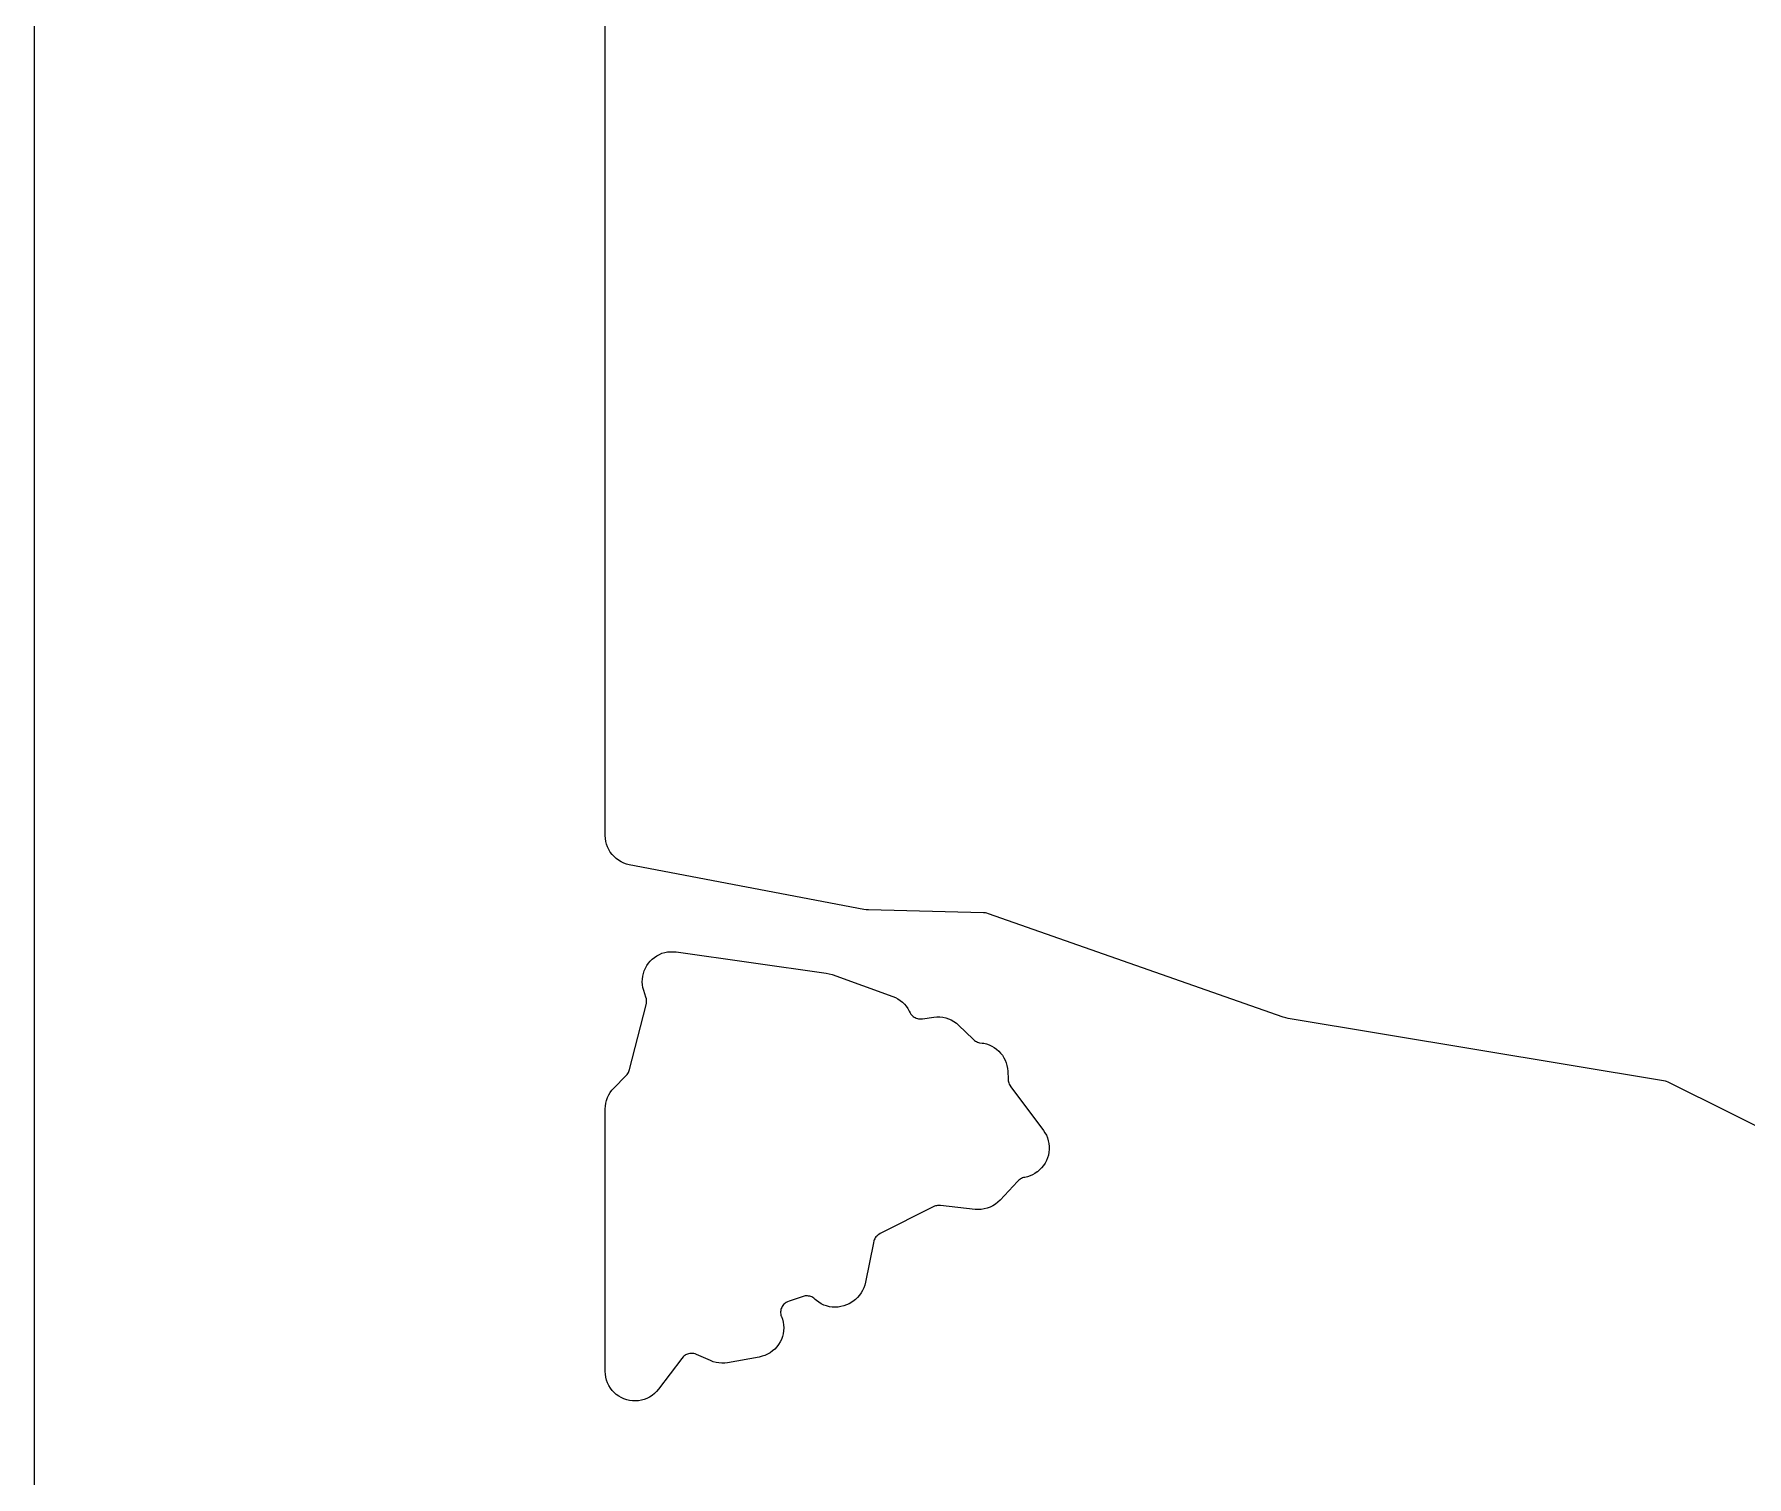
# Model space of a CAD drawing. Header units: metres. Extents: x 0 to 400, y 0 to 202.
# Drawn here: x -0.25 to 37.25, y 50.02 to 81.61 of the extents above; entities that cross this region are included whole.
import ezdxf

# ---------------------------------------------------------------- set-up
doc = ezdxf.new("R2010")
doc.units = ezdxf.units.M

msp = doc.modelspace()

# ---------------------------------------------------------------- linework, layer by layer
for points in [[(-0.252, 202.1856), (-0.252, 0.0146), (-0.25, -0.0264), (-0.247, -0.0474), (-0.241, -0.0694), (-0.231, -0.0974), (-0.221, -0.1194), (-0.208, -0.1404), (-0.195, -0.1584), (-0.177, -0.1774), (-0.158, -0.1954), (-0.14, -0.2084), (-0.119, -0.2214), (-0.097, -0.2314), (-0.069, -0.2414), (-0.047, -0.2474), (-0.026, -0.2504), (0.015, -0.2524), (399.985, -0.2524)], [(43.65, 54.6206), (35.53, 58.6596), (35.494, 58.6756), (35.47, 58.6826), (35.429, 58.6916), (27.208, 60.0556), (27.153, 60.0666), (27.099, 60.0836), (20.645, 62.3496), (20.607, 62.3606), (20.581, 62.3656), (20.535, 62.3696), (18.02, 62.4336), (17.968, 62.4376), (17.916, 62.4446), (12.779, 63.4226), (12.717, 63.4376), (12.656, 63.4596), (12.598, 63.4866), (12.543, 63.5186), (12.492, 63.5566), (12.444, 63.5996), (12.401, 63.6466), (12.362, 63.6976), (12.329, 63.7526), (12.302, 63.8106), (12.28, 63.8706), (12.265, 63.9326), (12.255, 63.9956), (12.252, 64.0596), (12.252, 87.2976)]]:
    msp.add_lwpolyline(points)
msp.add_lwpolyline([(13.223, 51.7636), (13.165, 51.7346), (13.105, 51.7106), (13.043, 51.6936), (12.979, 51.6826), (12.915, 51.6776), (12.851, 51.6796), (12.787, 51.6876), (12.724, 51.7016), (12.662, 51.7226), (12.604, 51.7496), (12.548, 51.7816), (12.495, 51.8196), (12.447, 51.8626), (12.403, 51.9096), (12.364, 51.9606), (12.331, 52.0156), (12.303, 52.0746), (12.281, 52.1346), (12.265, 52.1976), (12.255, 52.2616), (12.252, 52.3256), (12.252, 58.0736), (12.255, 58.1366), (12.264, 58.1996), (12.28, 58.2616), (12.301, 58.3206), (12.328, 58.3786), (12.361, 58.4326), (12.398, 58.4836), (12.441, 58.5306), (12.704, 58.7956), (12.734, 58.8276), (12.748, 58.8476), (12.761, 58.8706), (12.772, 58.8946), (12.786, 58.9386), (13.149, 60.3546), (13.156, 60.3916), (13.159, 60.4166), (13.159, 60.4396), (13.157, 60.4626), (13.153, 60.4876), (13.144, 60.5226), (13.096, 60.6706), (13.079, 60.7306), (13.069, 60.7926), (13.064, 60.8546), (13.066, 60.9166), (13.073, 60.9786), (13.087, 61.0396), (13.106, 61.0996), (13.131, 61.1566), (13.161, 61.2116), (13.196, 61.2626), (13.236, 61.3106), (13.281, 61.3546), (13.33, 61.3936), (13.382, 61.4286), (13.437, 61.4576), (13.495, 61.4816), (13.555, 61.4996), (13.616, 61.5116), (13.678, 61.5176), (13.741, 61.5176), (13.803, 61.5126), (17.091, 61.0466), (17.156, 61.0336), (17.219, 61.0146), (18.549, 60.5376), (18.606, 60.5136), (18.66, 60.4846), (18.712, 60.4506), (18.76, 60.4126), (18.804, 60.3696), (18.844, 60.3216), (18.879, 60.2716), (18.91, 60.2176), (18.931, 60.1746), (18.945, 60.1516), (18.961, 60.1316), (18.975, 60.1166), (18.997, 60.0986), (19.02, 60.0826), (19.038, 60.0726), (19.062, 60.0616), (19.089, 60.0526), (19.109, 60.0486), (19.133, 60.0466), (19.162, 60.0456), (19.202, 60.0496), (19.45, 60.0846), (19.515, 60.0906), (19.58, 60.0896), (19.645, 60.0816), (19.709, 60.0686), (19.771, 60.0476), (19.831, 60.0216), (19.887, 59.9896), (19.941, 59.9516), (19.99, 59.9096), (20.309, 59.6016), (20.34, 59.5746), (20.36, 59.5606), (20.379, 59.5496), (20.405, 59.5376), (20.429, 59.5296), (20.45, 59.5246), (20.507, 59.5166), (20.507, 59.5156), (20.542, 59.5106), (20.603, 59.4956), (20.661, 59.4756), (20.718, 59.4496), (20.771, 59.4186), (20.822, 59.3826), (20.868, 59.3416), (20.911, 59.2966), (20.949, 59.2476), (20.982, 59.1946), (21.01, 59.1396), (21.033, 59.0816), (21.05, 59.0216), (21.061, 58.9606), (21.067, 58.8996), (21.073, 58.7266), (21.076, 58.6856), (21.08, 58.6646), (21.087, 58.6416), (21.098, 58.6156), (21.11, 58.5936), (21.132, 58.5606), (21.846, 57.6046), (21.882, 57.5516), (21.912, 57.4956), (21.936, 57.4376), (21.955, 57.3766), (21.968, 57.3146), (21.974, 57.2506), (21.974, 57.1876), (21.968, 57.1246), (21.956, 57.0616), (21.938, 57.0016), (21.914, 56.9426), (21.884, 56.8866), (21.849, 56.8336), (21.809, 56.7836), (21.765, 56.7386), (21.716, 56.6986), (21.708, 56.6926), (21.66, 56.6596), (21.609, 56.6306), (21.556, 56.6076), (21.501, 56.5886), (21.444, 56.5746), (21.412, 56.5686), (21.39, 56.5616), (21.366, 56.5526), (21.346, 56.5416), (21.328, 56.5296), (21.31, 56.5156), (21.28, 56.4866), (20.897, 56.0756), (20.849, 56.0286), (20.796, 55.9876), (20.74, 55.9526), (20.68, 55.9226), (20.617, 55.8996), (20.553, 55.8826), (20.487, 55.8726), (20.42, 55.8696), (20.353, 55.8736), (19.594, 55.9556), (19.554, 55.9576), (19.531, 55.9576), (19.505, 55.9536), (19.482, 55.9486), (19.459, 55.9406), (19.422, 55.9236), (18.274, 55.3416), (18.24, 55.3226), (18.221, 55.3086), (18.199, 55.2886), (18.18, 55.2686), (18.165, 55.2506), (18.154, 55.2306), (18.142, 55.2066), (18.133, 55.1826), (18.124, 55.1426), (17.952, 54.2756), (17.936, 54.2146), (17.915, 54.1546), (17.888, 54.0976), (17.856, 54.0426), (17.818, 53.9916), (17.776, 53.9446), (17.729, 53.9026), (17.7, 53.8786), (17.649, 53.8406), (17.595, 53.8076), (17.537, 53.7796), (17.477, 53.7576), (17.415, 53.7426), (17.352, 53.7326), (17.288, 53.7296), (17.225, 53.7326), (17.162, 53.7416), (17.1, 53.7576), (17.04, 53.7786), (16.982, 53.8056), (16.927, 53.8386), (16.876, 53.8766), (16.851, 53.8996), (16.817, 53.9276), (16.795, 53.9426), (16.773, 53.9546), (16.751, 53.9636), (16.729, 53.9706), (16.706, 53.9756), (16.681, 53.9776), (16.652, 53.9786), (16.63, 53.9766), (16.606, 53.9716), (16.566, 53.9606), (16.28, 53.8616), (16.242, 53.8456), (16.215, 53.8316), (16.195, 53.8186), (16.176, 53.8036), (16.159, 53.7866), (16.143, 53.7676), (16.13, 53.7486), (16.117, 53.7256), (16.107, 53.7006), (16.1, 53.6786), (16.095, 53.6546), (16.093, 53.6316), (16.093, 53.6056), (16.095, 53.5786), (16.1, 53.5576), (16.106, 53.5366), (16.109, 53.5286), (16.131, 53.4686), (16.147, 53.4056), (16.157, 53.3426), (16.16, 53.2776), (16.157, 53.2136), (16.147, 53.1496), (16.131, 53.0866), (16.109, 53.0266), (16.081, 52.9686), (16.048, 52.9136), (16.009, 52.8616), (15.965, 52.8146), (15.917, 52.7716), (15.864, 52.7336), (15.809, 52.7016), (15.75, 52.6746), (15.689, 52.6546), (15.626, 52.6396), (14.932, 52.5156), (14.869, 52.5076), (14.805, 52.5056), (14.741, 52.5106), (14.678, 52.5206), (14.617, 52.5376), (14.557, 52.5606), (14.254, 52.6936), (14.218, 52.7076), (14.195, 52.7136), (14.172, 52.7186), (14.15, 52.7196), (14.126, 52.7196), (14.101, 52.7166), (14.078, 52.7116), (14.053, 52.7046), (14.03, 52.6946), (14.011, 52.6846), (13.992, 52.6716), (13.972, 52.6556), (13.956, 52.6406), (13.931, 52.6096), (13.416, 51.9326), (13.374, 51.8836), (13.328, 51.8386), (13.277, 51.7986), (13.223, 51.7636)], close=True)

doc.saveas('drawing.dxf')
